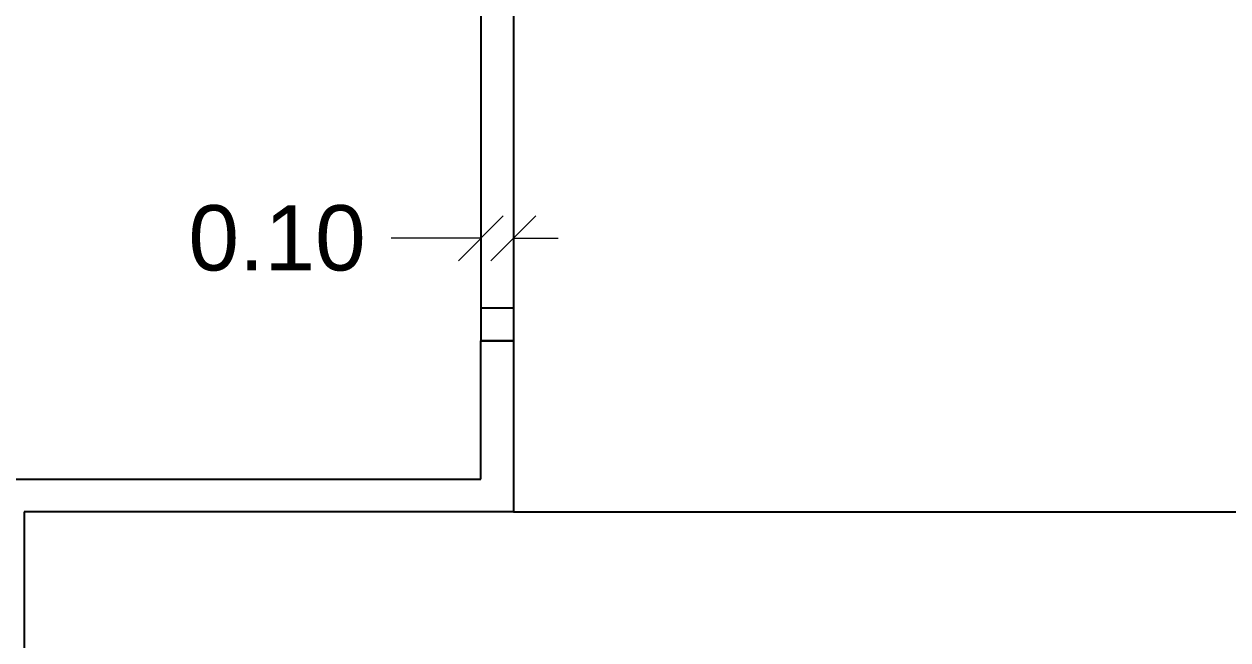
# Model space of a CAD drawing. Header units: metres. Extents: x -355 to 973, y -73 to 238.
# Drawn here: x 568.174 to 571.864, y 98.635 to 100.522 of the extents above; entities that cross this region are included whole.
import ezdxf

# ---------------------------------------------------------------- set-up
doc = ezdxf.new("R2010")
doc.units = ezdxf.units.M
doc.header["$LTSCALE"] = 3
doc.header["$MEASUREMENT"] = 0
doc.linetypes.add('ACAD_ISO02W100', pattern=[15, 12, -3])
doc.layers.add('4', color=4, linetype='ACAD_ISO02W100')
doc.styles.get("Standard").update_dxf_attribs({"font": 'arial.ttf'})
doc.dimstyles.new('ahmad', dxfattribs={"dimtxt": 0.2, "dimasz": 0.1375, "dimexe": 0, "dimexo": 0.0625, "dimgap": 0.09, "dimtad": 0, "dimzin": 0, "dimdsep": 46, "dimtxsty": 'Standard', "dimblk": 'OBLIQUE', "dimcen": 0.09, "dimclrd": 245, "dimclrt": 61, "dimadec": 0, "dimazin": 0, "dimtfac": 1, "dimtofl": 0, "dimtmove": 0, "dimatfit": 3, "dimldrblk": 'OBLIQUE', "dimfxl": 0, "dimfxlon": 1, "dimtolj": 1, "dimtzin": 0, "dimlwd": 13, "dimarcsym": 0})

# ---------------------------------------------------------------- blocks, each defined once
blk = doc.blocks.new('_Oblique')
at = {"color": 0, "linetype": 'ByBlock', "lineweight": -2}
blk.add_line((-0.5, -0.5), (0.5, 0.5), dxfattribs=at)
blk = doc.blocks.new('*D836')
at = {"color": 245, "lineweight": 13, "transparency": 16777216}
for p, q in [((569.5736, 99.8656), (569.2986, 99.8656)), ((569.6736, 99.8656), (569.8111, 99.8656))]:
    blk.add_line(p, q, dxfattribs=at)
at = {"layer": 'Defpoints', "color": 0, "transparency": 16777216}
for p in [(569.5736, 99.8656), (569.5736, 99.6516), (569.6736, 99.6516)]:
    blk.add_point(p, dxfattribs=at)
at = {"color": 245, "lineweight": 13, "transparency": 16777216, "xscale": 0.1375, "yscale": 0.1375, "zscale": 0.1375}
blk.add_blockref('_Oblique', (569.5736, 99.8656), dxfattribs=at)
at = {"color": 245, "lineweight": 13, "transparency": 16777216, "xscale": 0.1375, "yscale": 0.1375, "zscale": 0.1375, "rotation": 180}
blk.add_blockref('_Oblique', (569.6736, 99.8656), dxfattribs=at)
at = {"color": 61, "transparency": 16777216, "insert": (568.9492, 99.8656), "char_height": 0.2, "attachment_point": 5}
blk.add_mtext('\\A1;0.10', dxfattribs=at)

msp = doc.modelspace()

# ---------------------------------------------------------------- linework, layer by layer
for p, q in [((569.5736, 99.1277), (569.5736, 99.5516)), ((569.5736, 99.5516), (569.6736, 99.5516)), ((569.6736, 99.5516), (569.6736, 99.1277)), ((566.5736, 99.1277), (569.5736, 99.1277)), ((569.6736, 99.1277), (569.6736, 99.0277)), ((569.6736, 99.0277), (568.1736, 99.0277)), ((568.1736, 99.0277), (568.1736, 96.3746)), ((569.6736, 99.0277), (573.6736, 99.0277))]:
    msp.add_line(p, q)
at = {"layer": '4', "color": 0}
for p, q in [((569.5736, 102.6516), (569.5736, 99.5516)), ((569.6736, 102.6516), (569.6736, 99.5516)), ((569.6736, 99.6516), (569.5736, 99.6516)), ((569.6736, 99.5516), (569.5736, 99.5516))]:
    msp.add_line(p, q, dxfattribs=at)

# ---------------------------------------------------------------- dimensions: what is measured, and where the dimension line sits
dim = msp.add_linear_dim(base=(569.5736, 99.8656), p1=(569.6736, 99.6516), p2=(569.5736, 99.6516), dimstyle='ahmad')
dim.commit()
dim.dimension.update_dxf_attribs({"geometry": '*D836', "text_midpoint": (568.9492, 99.8656)})

doc.saveas('drawing.dxf')
